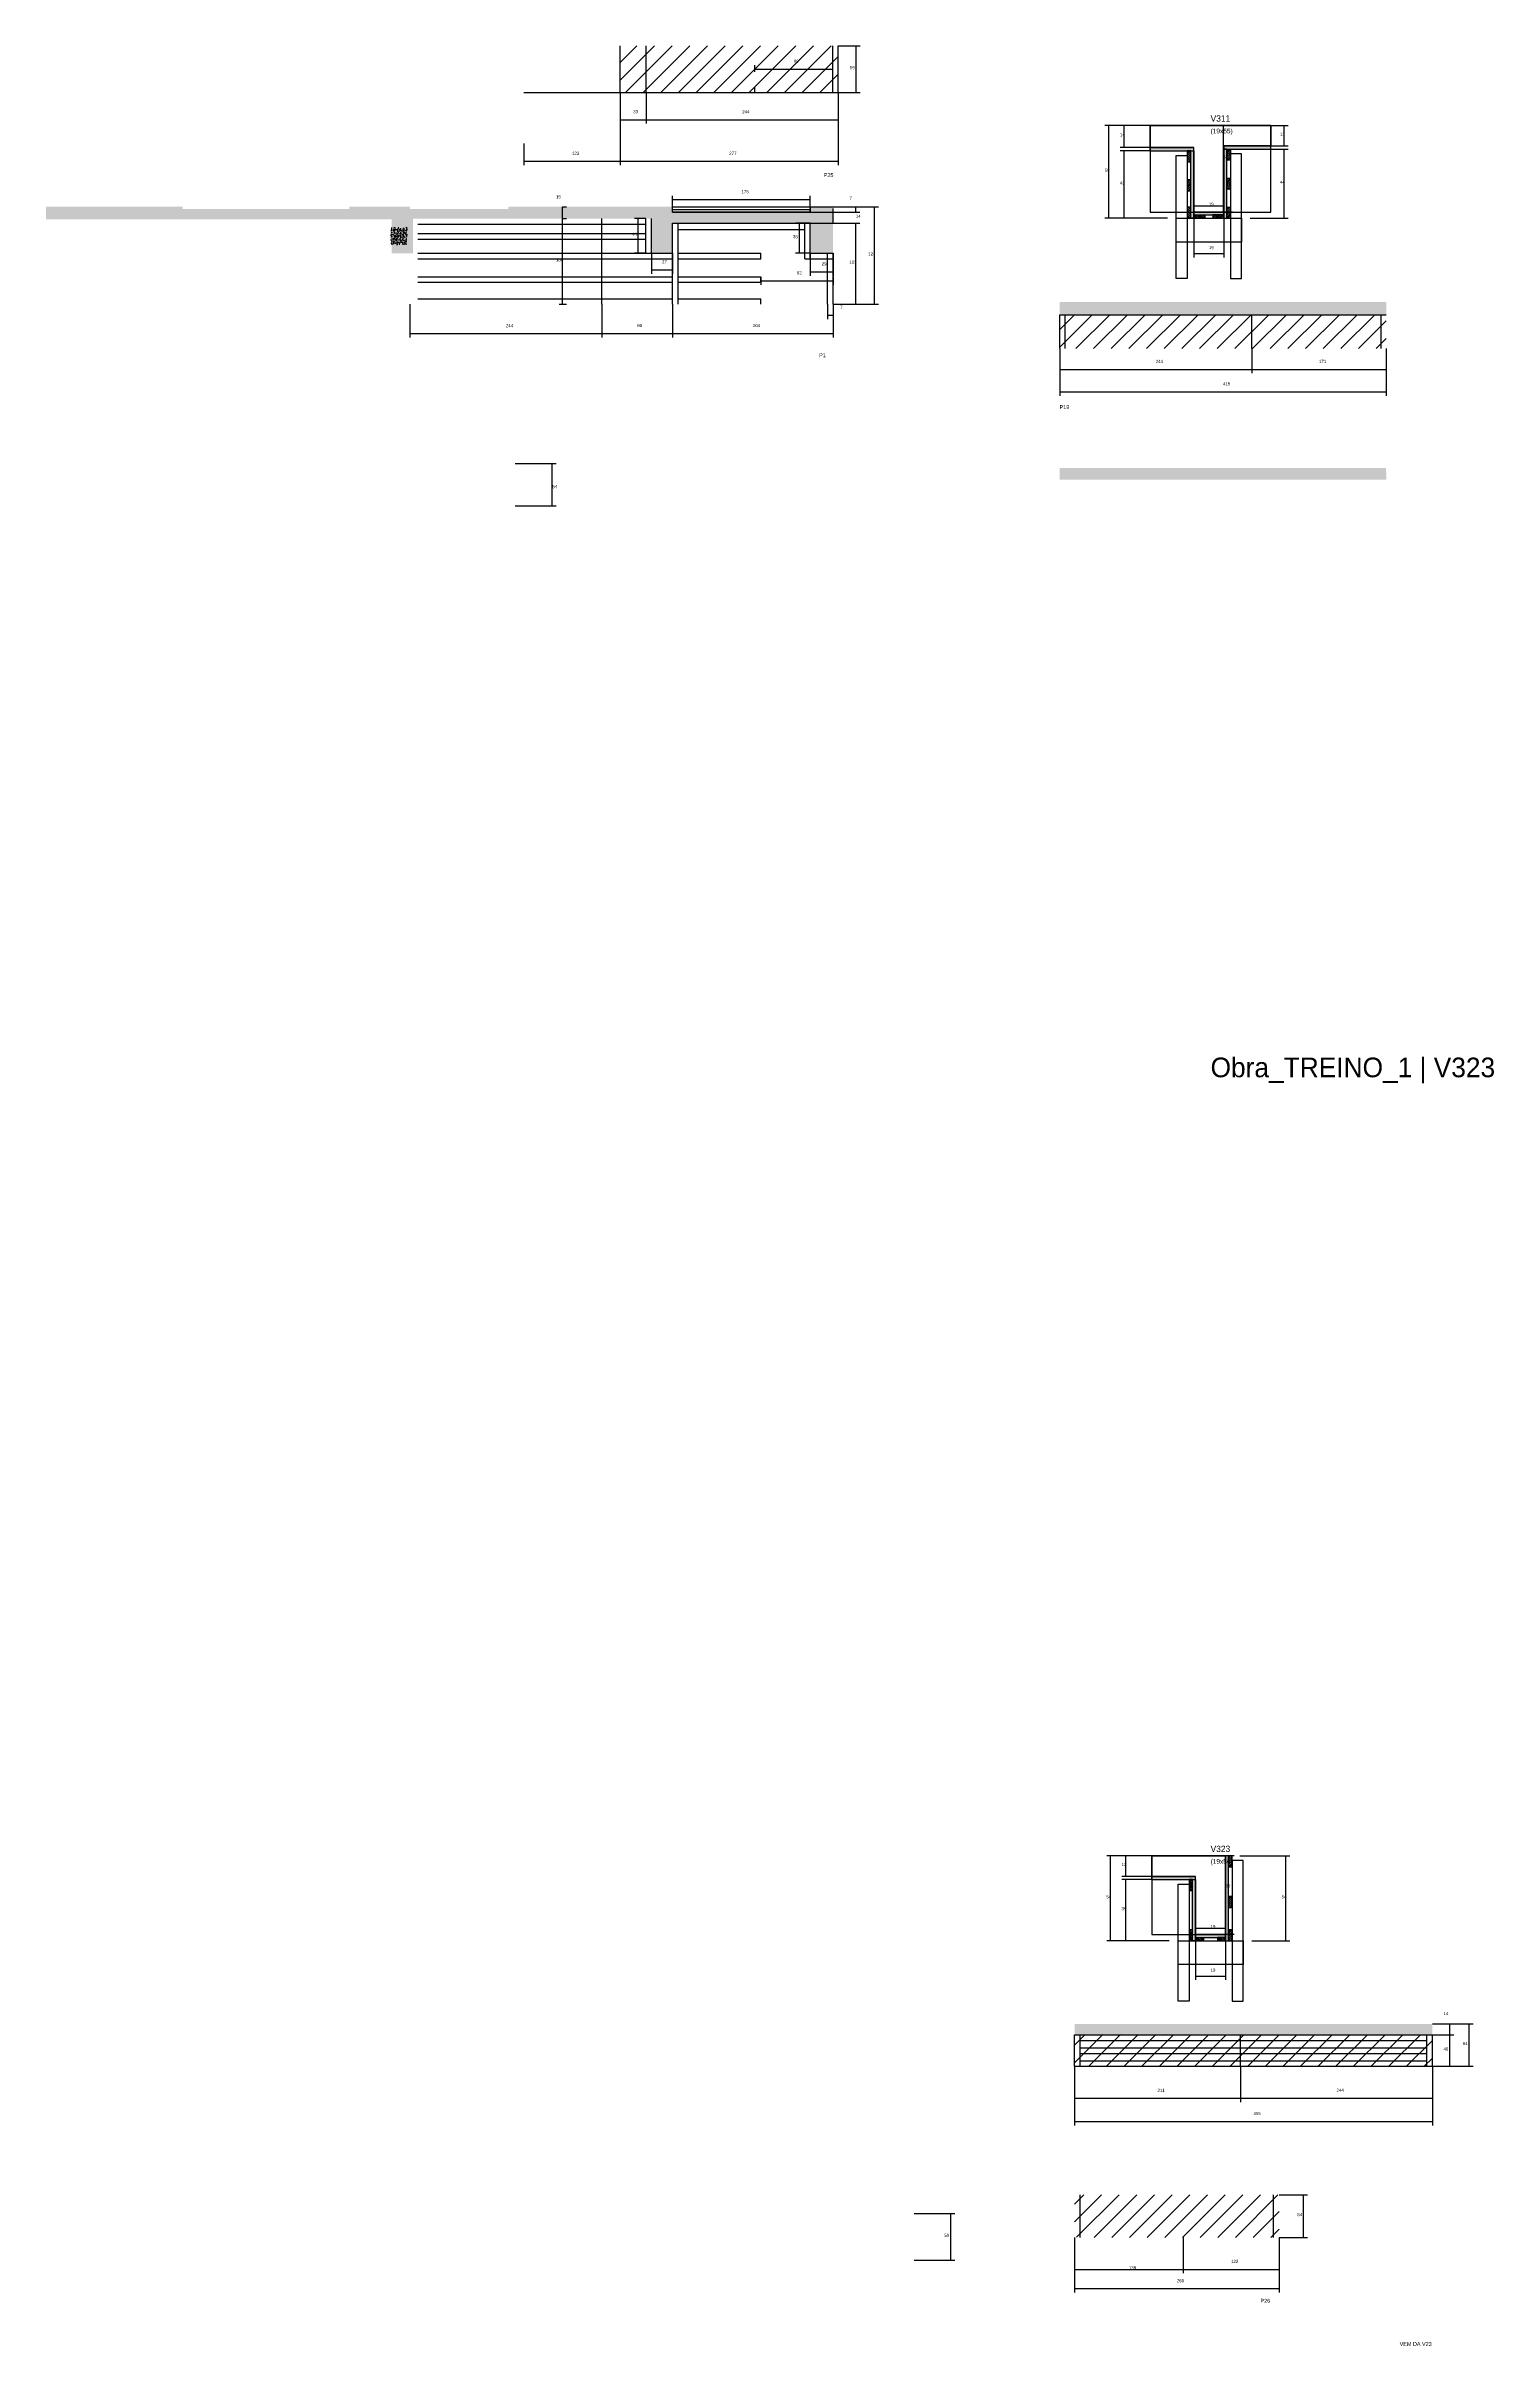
# Model space of a CAD drawing. Header units: metres. Extents: x -2848 to 22762, y -49062 to 1016.
# Drawn here: x -1480 to 360, y -5023 to -2099 of the extents above; entities that cross this region are included whole.
import ezdxf

# ---------------------------------------------------------------- set-up
doc = ezdxf.new("R2010")
doc.units = ezdxf.units.M
for name, color, linetype in [('CONCRETO', 251, 'Continuous'), ('COTA', 4, 'Continuous'), ('Cota Seção (2x)', 4, 'Continuous'), ('Hachura', 253, 'Continuous'), ('LABEL_ID', 3, 'Continuous'), ('Madeira', 126, 'Continuous'), ('NOMENCLATURA', 7, 'Continuous'), ('Painéis', 200, 'Continuous'), ('REAPROVEITAMENTO', 251, 'Continuous'), ('SARR_2.2x7', 40, 'Continuous'), ('SARR_3.5x7', 81, 'Continuous'), ('Texto Seção', 7, 'Continuous')]:
    doc.layers.add(name, color=color, linetype=linetype)

msp = doc.modelspace()

# ---------------------------------------------------------------- hatches: boundary and pattern name
at = {"layer": 'COTA'}
h = msp.add_hatch(dxfattribs=at)
h.set_pattern_fill('AR-CONC', scale=0.03)
h.paths.add_polyline_path([(-479.8, -2303.3), (-508.8, -2303.3), (-508.8, -2310.3), (-683.8, -2310.3), (-683.8, -2303.3), (-892.8, -2303.3), (-892.8, -2306.3), (-1017.8, -2306.3), (-1017.8, -2303.3), (-1094.8, -2303.3), (-1094.8, -2306.3), (-1306.8, -2306.3), (-1306.8, -2303.3), (-1480.3, -2303.3), (-1480.3, -2319.3), (-1092.8, -2319.3), (-1040.8, -2319.3), (-1040.8, -2362.3), (-1013.8, -2362.3), (-1013.8, -2318.3), (-710.8, -2318.3), (-710.8, -2362.3), (-683.8, -2362.3), (-683.8, -2324.3), (-508.8, -2324.3), (-508.8, -2362.3), (-479.8, -2362.3)])
h = msp.add_hatch(dxfattribs=at)
h.set_pattern_fill('AR-CONC', scale=0.03)
h.paths.add_polyline_path([(-1021.3, -2351.3), (-1021.3, -2329.4), (-1021.3, -2329.4), (-1041.9, -2329.4), (-1041.9, -2329.4), (-1041.9, -2351.3), (-1041.9, -2351.3), (-1021.3, -2351.3)])
h = msp.add_hatch(dxfattribs=at)
h.set_pattern_fill('AR-CONC', scale=0.03)
h.paths.add_polyline_path([(223.3, -2424.5), (-192, -2424.5), (-192, -2424.5), (-191.7, -2440.5), (-191.7, -2440.5), (223.3, -2440.5), (223.3, -2440.5), (223.3, -2424.5)])
h = msp.add_hatch(dxfattribs=at)
h.set_pattern_fill('AR-CONC', scale=0.03)
h.paths.add_polyline_path([(223.1, -2635.3), (-192, -2635.3), (-192, -2635.3), (-191.7, -2650.3), (-191.7, -2650.3), (223.4, -2650.3), (223.4, -2650.3), (223.1, -2635.3)])
h = msp.add_hatch(dxfattribs=at)
h.set_pattern_fill('AR-CONC', scale=0.03)
h.paths.add_polyline_path([(282.1, -4627.5), (282.1, -4613.5), (282.1, -4613.5), (-172.9, -4613.5), (-172.9, -4613.5), (-172.9, -4627.5), (-172.9, -4627.5), (282.1, -4627.5)])
at = {"layer": 'Hachura'}
h = msp.add_hatch(color=8, dxfattribs=at)
h.dxf.hatch_style = 1
h.paths.add_polyline_path([(-21.2, -2232), (-21.2, -2228), (-21.2, -2228), (-76.8, -2228), (-76.8, -2228), (-76.8, -2232), (-76.8, -2232), (-21.2, -2232)])
h = msp.add_hatch(dxfattribs=at)
h.set_pattern_fill('ANSI31', scale=0.5)
h.paths.add_polyline_path([(-29.6, -2246), (-25.2, -2246), (-25.2, -2246), (-25.2, -2232), (-25.2, -2232), (-29.6, -2232), (-29.6, -2232), (-29.6, -2246)])
h = msp.add_hatch(color=8, dxfattribs=at)
h.dxf.hatch_style = 1
h.paths.add_polyline_path([(-25.2, -2230), (-21.2, -2230), (-21.2, -2230), (-21.2, -2318), (-21.2, -2318), (-25.2, -2318), (-25.2, -2318), (-25.2, -2230)])
h = msp.add_hatch(color=8, dxfattribs=at)
h.dxf.hatch_style = 1
h.paths.add_polyline_path([(76.8, -2230), (76.8, -2226), (76.8, -2226), (16.8, -2226), (16.8, -2226), (16.8, -2230), (16.8, -2230), (76.8, -2230)])
h = msp.add_hatch(color=8, dxfattribs=at)
h.dxf.hatch_style = 1
h.paths.add_polyline_path([(20.8, -2228), (16.8, -2228), (16.8, -2228), (16.8, -2318), (16.8, -2318), (20.8, -2318), (20.8, -2318), (20.8, -2228)])
h = msp.add_hatch(dxfattribs=at)
h.set_pattern_fill('ANSI31', scale=0.5)
h.paths.add_polyline_path([(25.2, -2244), (20.8, -2244), (20.8, -2244), (20.8, -2230), (20.8, -2230), (25.2, -2230), (25.2, -2230), (25.2, -2244)])
h = msp.add_hatch(dxfattribs=at)
h.set_pattern_fill('ANSI31', scale=0.5)
h.paths.add_polyline_path([(-29.6, -2283), (-25.2, -2283), (-25.2, -2283), (-25.2, -2269), (-25.2, -2269), (-29.6, -2269), (-29.6, -2269), (-29.6, -2283)])
h = msp.add_hatch(dxfattribs=at)
h.set_pattern_fill('ANSI31', scale=0.5)
h.paths.add_polyline_path([(25.2, -2281), (20.8, -2281), (20.8, -2281), (20.8, -2267), (20.8, -2267), (25.2, -2267), (25.2, -2267), (25.2, -2281)])
h = msp.add_hatch(dxfattribs=at)
h.set_pattern_fill('ANSI31', scale=0.5)
h.paths.add_polyline_path([(-29.6, -2318), (-25.2, -2318), (-25.2, -2318), (-25.2, -2304), (-25.2, -2304), (-29.6, -2304), (-29.6, -2304), (-29.6, -2318)])
h = msp.add_hatch(color=8, dxfattribs=at)
h.dxf.hatch_style = 1
h.paths.add_polyline_path([(16.8, -2313.6), (16.8, -2310), (16.8, -2310), (-21.2, -2310), (-21.2, -2310), (-21.2, -2313.6), (-21.2, -2313.6), (16.8, -2313.6)])
h = msp.add_hatch(dxfattribs=at)
h.set_pattern_fill('ANSI31', scale=0.5)
h.paths.add_polyline_path([(25.2, -2318), (20.8, -2318), (20.8, -2318), (20.8, -2304), (20.8, -2304), (25.2, -2304), (25.2, -2304), (25.2, -2318)])
h = msp.add_hatch(dxfattribs=at)
h.set_pattern_fill('ANSI31', scale=0.5)
h.paths.add_polyline_path([(-21.2, -2318), (-21.2, -2313.6), (-21.2, -2313.6), (-7.2, -2313.6), (-7.2, -2313.6), (-7.2, -2318), (-7.2, -2318), (-21.2, -2318)])
h = msp.add_hatch(dxfattribs=at)
h.set_pattern_fill('ANSI31', scale=0.5)
h.paths.add_polyline_path([(16.8, -2318), (16.8, -2313.6), (16.8, -2313.6), (2.8, -2313.6), (2.8, -2313.6), (2.8, -2318), (2.8, -2318), (16.8, -2318)])
h = msp.add_hatch(color=8, dxfattribs=at)
h.dxf.hatch_style = 1
h.paths.add_polyline_path([(23, -4400), (19, -4400), (19, -4400), (19, -4508), (19, -4508), (23, -4508), (23, -4508), (23, -4400)])
h = msp.add_hatch(dxfattribs=at)
h.set_pattern_fill('ANSI31', scale=0.5)
h.paths.add_polyline_path([(23, -4414), (27.4, -4414), (27.4, -4414), (27.4, -4400), (27.4, -4400), (23, -4400), (23, -4400), (23, -4414)])
h = msp.add_hatch(color=8, dxfattribs=at)
h.dxf.hatch_style = 1
h.paths.add_polyline_path([(-19, -4430), (-19, -4426), (-19, -4426), (-74.6, -4426), (-74.6, -4426), (-74.6, -4430), (-74.6, -4430), (-19, -4430)])
h = msp.add_hatch(dxfattribs=at)
h.set_pattern_fill('ANSI31', scale=0.5)
h.paths.add_polyline_path([(-27.4, -4444), (-23, -4444), (-23, -4444), (-23, -4430), (-23, -4430), (-27.4, -4430), (-27.4, -4430), (-27.4, -4444)])
h = msp.add_hatch(color=8, dxfattribs=at)
h.dxf.hatch_style = 1
h.paths.add_polyline_path([(-19, -4430), (-23, -4430), (-23, -4430), (-23, -4508), (-23, -4508), (-19, -4508), (-19, -4508), (-19, -4430)])
h = msp.add_hatch(dxfattribs=at)
h.set_pattern_fill('ANSI31', scale=0.5)
h.paths.add_polyline_path([(23, -4465.5), (27.4, -4465.5), (27.4, -4465.5), (27.4, -4451.5), (27.4, -4451.5), (23, -4451.5), (23, -4451.5), (23, -4465.5)])
h = msp.add_hatch(dxfattribs=at)
h.set_pattern_fill('ANSI31', scale=0.5)
h.paths.add_polyline_path([(-27.4, -4508), (-23, -4508), (-23, -4508), (-23, -4494), (-23, -4494), (-27.4, -4494), (-27.4, -4494), (-27.4, -4508)])
h = msp.add_hatch(color=8, dxfattribs=at)
h.dxf.hatch_style = 1
h.paths.add_polyline_path([(19, -4503.6), (19, -4500), (19, -4500), (-19, -4500), (-19, -4500), (-19, -4503.6), (-19, -4503.6), (19, -4503.6)])
h = msp.add_hatch(dxfattribs=at)
h.set_pattern_fill('ANSI31', scale=0.5)
h.paths.add_polyline_path([(23, -4508), (27.4, -4508), (27.4, -4508), (27.4, -4494), (27.4, -4494), (23, -4494), (23, -4494), (23, -4508)])
h = msp.add_hatch(dxfattribs=at)
h.set_pattern_fill('ANSI31', scale=0.5)
h.paths.add_polyline_path([(-19, -4508), (-19, -4503.6), (-19, -4503.6), (-9, -4503.6), (-9, -4503.6), (-9, -4508), (-9, -4508), (-19, -4508)])
h = msp.add_hatch(dxfattribs=at)
h.set_pattern_fill('ANSI31', scale=0.5)
h.paths.add_polyline_path([(19, -4508), (19, -4503.6), (19, -4503.6), (9, -4503.6), (9, -4503.6), (9, -4508), (9, -4508), (19, -4508)])
at = {"layer": 'REAPROVEITAMENTO'}
h = msp.add_hatch(dxfattribs=at)
h.set_pattern_fill('ANSI31', scale=5)
h.paths.add_polyline_path([(-750.3, -2098.9), (-750.3, -2157.9), (-750.3, -2157.9), (-473.3, -2157.9), (-473.3, -2157.9), (-473.3, -2098.9), (-473.3, -2098.9), (-750.3, -2098.9)])
h = msp.add_hatch(dxfattribs=at)
h.set_pattern_fill('ANSI31', scale=5)
h.paths.add_polyline_path([(223.3, -2483.5), (223.3, -2440.5), (223.3, -2440.5), (-191.7, -2440.5), (-191.7, -2440.5), (-191.7, -2483.5), (-191.7, -2483.5), (223.3, -2483.5)])
h = msp.add_hatch(dxfattribs=at)
h.set_pattern_fill('ANSI31', scale=5)
h.paths.add_polyline_path([(-172.9, -4667.4), (-172.9, -4627.2), (-172.9, -4627.2), (282.1, -4627.4), (282.1, -4627.4), (282.1, -4667.5), (282.1, -4667.5), (-172.9, -4667.4)])
h = msp.add_hatch(dxfattribs=at)
h.set_pattern_fill('ANSI31', scale=5)
h.paths.add_polyline_path([(-172.9, -4884.9), (-172.9, -4830.8), (-172.9, -4830.8), (87.1, -4831), (87.1, -4831), (87.1, -4885.1), (87.1, -4885.1), (-172.9, -4884.9)])

# ---------------------------------------------------------------- linework, layer by layer
at = {"layer": 'CONCRETO'}
for points in [[(-76.8, -2228), (-76.8, -2200), (76.8, -2200), (76.8, -2226), (16.8, -2226), (16.8, -2310), (-21.2, -2310), (-21.2, -2228)], [(-76.8, -2310), (76.8, -2310), (76.8, -2200), (-76.8, -2200)], [(-74.6, -4426), (-74.6, -4400), (-19, -4400), (-19, -4400), (19, -4400), (19, -4500), (-19, -4500), (-19, -4426)], [(-74.6, -4500), (19, -4500), (19, -4400), (-74.6, -4400)]]:
    msp.add_lwpolyline(points, close=True, dxfattribs=at)
at = {"layer": 'COTA'}
for p, q in [((-473.3, -2098.9), (-445.5, -2098.9)), ((-450.5, -2157.9), (-450.5, -2098.9)), ((-579.3, -2128.4), (-579.3, -2123.4)), ((-579.3, -2128.4), (-480.2, -2128.4)), ((-480.2, -2128.4), (-480.2, -2123.4)), ((-750.3, -2157.9), (-750.3, -2250.4)), ((-750.3, -2157.9), (-750.3, -2197.6)), ((-750.3, -2157.9), (-750.3, -2250.4)), ((-717.3, -2157.9), (-717.3, -2197.6)), ((-717.3, -2157.9), (-717.3, -2197.6)), ((-473.3, -2157.9), (-445.5, -2157.9)), ((-473.3, -2157.9), (-473.3, -2250.4)), ((-473.3, -2157.9), (-473.3, -2197.6)), ((-750.3, -2192.6), (-717.3, -2192.6)), ((-717.3, -2192.6), (-473.3, -2192.6)), ((-76.8, -2200), (-134.2, -2200)), ((-129.2, -2318), (-129.2, -2200)), ((-76.8, -2200), (-114.8, -2200)), ((-109.8, -2228), (-109.8, -2200)), ((76.8, -2200), (98.7, -2200)), ((93.7, -2226), (93.7, -2200)), ((-873, -2222.9), (-873, -2250.4)), ((-873, -2245.4), (-750.3, -2245.4)), ((-750.3, -2245.4), (-473.3, -2245.4)), ((-76.8, -2228), (-114.8, -2228)), ((-76.8, -2232), (-114.8, -2232)), ((-109.8, -2318), (-109.8, -2232)), ((76.8, -2226), (98.7, -2226)), ((76.8, -2230), (98.7, -2230)), ((93.7, -2318), (93.7, -2230)), ((-54.8, -2318), (-134.2, -2318)), ((-54.8, -2318), (-114.8, -2318)), ((-21.2, -2318), (-21.2, -2367.7)), ((16.8, -2318), (16.8, -2367.7)), ((50.4, -2318), (98.7, -2318)), ((-21.2, -2362.7), (16.8, -2362.7)), ((-486.8, -2427.3), (-486.8, -2446.2)), ((-486.8, -2441.2), (-479.8, -2441.2)), ((-479.8, -2427.3), (-479.8, -2446.2)), ((-191.7, -2483.5), (-191.7, -2515)), ((-191.7, -2483.5), (-191.7, -2543.5)), ((52.3, -2483.5), (52.3, -2515)), ((52.3, -2483.5), (52.3, -2515)), ((223.3, -2483.5), (223.3, -2515)), ((223.3, -2483.5), (223.3, -2543.5)), ((-191.7, -2510), (52.3, -2510)), ((52.3, -2510), (223.3, -2510)), ((-191.7, -2538.5), (223.3, -2538.5)), ((-884, -2629.6), (-831.7, -2629.6)), ((-836.7, -2683.6), (-836.7, -2629.6)), ((-884, -2683.6), (-831.7, -2683.6)), ((-27, -4400), (-132, -4400)), ((-127, -4508), (-127, -4400)), ((-74.6, -4400), (-112.7, -4400)), ((-107.7, -4426), (-107.7, -4400)), ((37, -4400), (100.8, -4400)), ((95.8, -4508), (95.8, -4400)), ((-74.6, -4426), (-112.7, -4426)), ((-74.6, -4430), (-112.7, -4430)), ((-107.7, -4508), (-107.7, -4430)), ((-52.6, -4508), (-132, -4508)), ((-52.6, -4508), (-112.7, -4508)), ((-19, -4508), (-19, -4557.7)), ((19, -4508), (19, -4557.7)), ((52.6, -4508), (100.8, -4508)), ((-19, -4552.7), (19, -4552.7)), ((282.1, -4613.5), (309.2, -4613.5)), ((282.1, -4613.5), (333.9, -4613.5)), ((304.2, -4627.5), (304.2, -4613.5)), ((328.9, -4667.5), (328.9, -4613.5)), ((282.1, -4627.5), (309.2, -4627.5)), ((282.1, -4627.5), (309.2, -4627.5)), ((304.2, -4667.5), (304.2, -4627.5)), ((-172.9, -4667.5), (-172.9, -4713)), ((-172.9, -4667.5), (-172.9, -4742.6)), ((38.1, -4667.5), (38.1, -4713)), ((38.1, -4667.5), (38.1, -4713)), ((282.1, -4667.5), (282.1, -4713)), ((282.1, -4667.5), (282.1, -4742.6)), ((282.1, -4667.5), (309.2, -4667.5)), ((282.1, -4667.5), (333.9, -4667.5)), ((-172.9, -4708), (38.1, -4708)), ((38.1, -4708), (282.1, -4708)), ((-172.9, -4737.6), (282.1, -4737.6)), ((87.1, -4831), (123.3, -4831)), ((118.3, -4885), (118.3, -4831)), ((-376.7, -4854.8), (-325.2, -4854.8)), ((-330.2, -4913.8), (-330.2, -4854.8)), ((-172.9, -4885), (-172.9, -4930.6)), ((-172.9, -4885), (-172.9, -4955.1)), ((-34.9, -4885), (-34.9, -4930.6)), ((-34.9, -4885), (-34.9, -4930.6)), ((87.1, -4885), (87.1, -4930.6)), ((87.1, -4885), (87.1, -4955.1)), ((87.1, -4885), (123.3, -4885)), ((-376.7, -4913.8), (-325.2, -4913.8)), ((-172.9, -4925.6), (-34.9, -4925.6)), ((-34.9, -4925.6), (87.1, -4925.6)), ((-172.9, -4950.1), (87.1, -4950.1))]:
    msp.add_line(p, q, dxfattribs=at)
at = {"layer": 'Cota Seção (2x)'}
for p, q in [((27.8, -2200), (11.3, -2200)), ((16.3, -2310), (16.3, -2200)), ((-823.9, -2318.3), (-823.9, -2303.3)), ((-823.9, -2303.3), (-818.9, -2303.3)), ((-683.8, -2303.3), (-683.8, -2289.2)), ((-683.8, -2294.2), (-508.8, -2294.2)), ((-508.8, -2303.3), (-508.8, -2289.2)), ((-508.8, -2303.3), (-446, -2303.3)), ((-508.8, -2310.3), (-508.8, -2305.3)), ((-479.8, -2303.3), (-422, -2303.3)), ((-479.8, -2324.3), (-479.8, -2305.3)), ((-451, -2310.3), (-451, -2303.3)), ((-427, -2427.3), (-427, -2303.3)), ((-21.2, -2318), (-21.2, -2297)), ((-21.2, -2302), (16.8, -2302)), ((27.8, -2310), (11.3, -2310)), ((16.8, -2318), (16.8, -2297)), ((-823.9, -2318.3), (-818.9, -2318.3)), ((-823.9, -2427.3), (-823.9, -2318.3)), ((-823.9, -2318.3), (-818.9, -2318.3)), ((-717.8, -2318.3), (-732.4, -2318.3)), ((-727.4, -2362.3), (-727.4, -2318.3)), ((-508.8, -2324.3), (-527.6, -2324.3)), ((-522.6, -2362.3), (-522.6, -2324.3)), ((-508.8, -2310.3), (-479.8, -2310.3)), ((-508.8, -2310.3), (-446, -2310.3)), ((-508.8, -2324.3), (-446, -2324.3)), ((-451, -2427.3), (-451, -2324.3)), ((-717.8, -2362.3), (-732.4, -2362.3)), ((-710.8, -2362.3), (-710.8, -2388.4)), ((-683.8, -2362.3), (-683.8, -2388.4)), ((-508.8, -2362.3), (-527.6, -2362.3)), ((-508.8, -2362.3), (-508.8, -2391.1)), ((-479.8, -2362.3), (-479.8, -2391.1)), ((-710.8, -2383.4), (-683.8, -2383.4)), ((-571.8, -2392.2), (-571.8, -2402.4)), ((-571.8, -2397.4), (-479.8, -2397.4)), ((-508.8, -2386.1), (-479.8, -2386.1)), ((-479.8, -2392.2), (-479.8, -2402.4)), ((-1017.8, -2427.3), (-1017.8, -2469.4)), ((-827.9, -2427.3), (-818.9, -2427.3)), ((-773.8, -2427.3), (-773.8, -2469.4)), ((-773.8, -2427.3), (-773.8, -2469.4)), ((-683.8, -2427.3), (-683.8, -2469.4)), ((-683.8, -2427.3), (-683.8, -2469.4)), ((-479.8, -2427.3), (-479.8, -2469.4)), ((-479.8, -2427.3), (-446, -2427.3)), ((-479.8, -2427.3), (-422, -2427.3)), ((-1017.8, -2464.4), (-773.8, -2464.4)), ((-773.8, -2464.4), (-683.8, -2464.4)), ((-683.8, -2464.4), (-479.8, -2464.4)), ((30, -4400), (14, -4400)), ((19, -4500), (19, -4400)), ((-19, -4508), (-19, -4487)), ((-19, -4492), (19, -4492)), ((30, -4500), (14, -4500)), ((19, -4508), (19, -4487))]:
    msp.add_line(p, q, dxfattribs=at)
at = {"layer": 'Madeira'}
for points in [[(-29.6, -2246), (-25.2, -2246), (-25.2, -2232), (-29.6, -2232)], [(25.2, -2244), (20.8, -2244), (20.8, -2230), (25.2, -2230)], [(-29.6, -2283), (-25.2, -2283), (-25.2, -2269), (-29.6, -2269)], [(25.2, -2281), (20.8, -2281), (20.8, -2267), (25.2, -2267)], [(-29.6, -2318), (-25.2, -2318), (-25.2, -2304), (-29.6, -2304)], [(25.2, -2318), (20.8, -2318), (20.8, -2304), (25.2, -2304)], [(-21.2, -2318), (-21.2, -2313.6), (-7.2, -2313.6), (-7.2, -2318)], [(16.8, -2318), (16.8, -2313.6), (2.8, -2313.6), (2.8, -2318)], [(23, -4414), (27.4, -4414), (27.4, -4400), (23, -4400)], [(-27.4, -4444), (-23, -4444), (-23, -4430), (-27.4, -4430)], [(23, -4465.5), (27.4, -4465.5), (27.4, -4451.5), (23, -4451.5)], [(-27.4, -4508), (-23, -4508), (-23, -4494), (-27.4, -4494)], [(23, -4508), (27.4, -4508), (27.4, -4494), (23, -4494)], [(-19, -4508), (-19, -4503.6), (-9, -4503.6), (-9, -4508)], [(19, -4508), (19, -4503.6), (9, -4503.6), (9, -4508)]]:
    msp.add_lwpolyline(points, close=True, dxfattribs=at)
at = {"layer": 'Painéis'}
for p, q in [((-750.3, -2157.9), (-750.3, -2098.9)), ((-717.3, -2157.9), (-717.3, -2098.9)), ((-473.3, -2157.9), (-473.3, -2098.9)), ((-873, -2157.9), (-473.3, -2157.9)), ((-76.8, -2228), (-21.2, -2228)), ((-76.8, -2232), (-76.8, -2228)), ((-21.2, -2232), (-21.2, -2228)), ((-21.2, -2318), (-21.2, -2232)), ((16.8, -2226), (76.8, -2226)), ((16.8, -2230), (16.8, -2226)), ((16.8, -2318), (16.8, -2230)), ((76.8, -2230), (76.8, -2226)), ((-683.8, -2303.3), (-508.8, -2303.3)), ((-683.8, -2310.3), (-683.8, -2303.3)), ((-21.2, -2310), (16.8, -2310)), ((-21.2, -2313.6), (-21.2, -2310)), ((16.8, -2313.6), (16.8, -2310)), ((-773.8, -2427.3), (-773.8, -2318.3)), ((-710.8, -2362.3), (-710.8, -2318.3)), ((-683.8, -2310.3), (-508.8, -2310.3)), ((-683.8, -2324.3), (-508.8, -2324.3)), ((-683.8, -2427.3), (-683.8, -2324.3)), ((-508.8, -2362.3), (-508.8, -2324.3)), ((-710.8, -2362.3), (-683.8, -2362.3)), ((-508.8, -2362.3), (-479.8, -2362.3)), ((-479.8, -2427.3), (-479.8, -2362.3)), ((-191.7, -2440.5), (223.3, -2440.5)), ((-191.7, -2483.5), (-191.7, -2440.5)), ((52.3, -2483.5), (52.3, -2440.5)), ((19, -4508), (19, -4400)), ((-74.6, -4426), (-19, -4426)), ((-74.6, -4430), (-74.6, -4426)), ((-19, -4430), (-19, -4426)), ((-19, -4508), (-19, -4430)), ((-19, -4500), (19, -4500)), ((-19, -4503.6), (-19, -4500)), ((19, -4503.6), (19, -4500)), ((-172.9, -4627.5), (282.1, -4627.5)), ((-172.9, -4667.5), (-172.9, -4627.5)), ((38.1, -4667.5), (38.1, -4627.5)), ((282.1, -4667.5), (282.1, -4627.5)), ((-172.9, -4667.5), (282.1, -4667.5))]:
    msp.add_line(p, q, dxfattribs=at)
for points in [[(-21.2, -2232), (-21.2, -2228), (-76.8, -2228), (-76.8, -2232)], [(-25.2, -2232), (-21.2, -2232), (-21.2, -2318), (-25.2, -2318)], [(76.8, -2230), (76.8, -2226), (16.8, -2226), (16.8, -2230)], [(20.8, -2230), (16.8, -2230), (16.8, -2318), (20.8, -2318)], [(-508.8, -2310.3), (-683.8, -2310.3), (-683.8, -2303.3), (-508.8, -2303.3)], [(16.8, -2313.6), (16.8, -2310), (-21.2, -2310), (-21.2, -2313.6)], [(23, -4400), (19, -4400), (19, -4508), (23, -4508)], [(-19, -4430), (-19, -4426), (-74.6, -4426), (-74.6, -4430)], [(-23, -4430), (-19, -4430), (-19, -4508), (-23, -4508)], [(19, -4503.6), (19, -4500), (-19, -4500), (-19, -4503.6)]]:
    msp.add_lwpolyline(points, close=True, dxfattribs=at)
at = {"layer": 'SARR_2.2x7'}
for p, q in [((-480.2, -2157.9), (-480.2, -2098.9)), ((-579.3, -2131.9), (-579.3, -2124.9)), ((-579.3, -2157.9), (-579.3, -2150.9)), ((-683.8, -2306.8), (-508.8, -2306.8)), ((-1007.8, -2325.3), (-773.8, -2325.3)), ((-1007.8, -2337.3), (-773.8, -2337.3)), ((-773.8, -2325.3), (-717.8, -2325.3)), ((-773.8, -2337.3), (-717.8, -2337.3)), ((-717.8, -2362.3), (-717.8, -2318.3)), ((-676.8, -2427.3), (-676.8, -2325.3)), ((-676.8, -2332.3), (-515.8, -2332.3)), ((-515.8, -2369.3), (-515.8, -2325.3)), ((-1007.8, -2344.3), (-773.8, -2344.3)), ((-1007.8, -2362.3), (-773.8, -2362.3)), ((-773.8, -2344.3), (-717.8, -2344.3)), ((-773.8, -2362.3), (-683.8, -2362.3)), ((-676.8, -2362.3), (-571.8, -2362.3)), ((-571.8, -2369.3), (-571.8, -2362.3)), ((-508.8, -2369.3), (-508.8, -2362.3)), ((-486.8, -2427.3), (-486.8, -2362.3)), ((-1007.8, -2369.3), (-773.8, -2369.3)), ((-1007.8, -2392.2), (-773.8, -2392.2)), ((-773.8, -2369.3), (-683.8, -2369.3)), ((-773.8, -2392.2), (-683.8, -2392.2)), ((-676.8, -2369.3), (-571.8, -2369.3)), ((-676.8, -2392.2), (-571.8, -2392.2)), ((-571.8, -2399.2), (-571.8, -2392.2)), ((-515.8, -2369.3), (-508.8, -2369.3)), ((-508.8, -2369.3), (-479.8, -2369.3)), ((-1007.8, -2399.2), (-773.8, -2399.2)), ((-1007.8, -2420.3), (-773.8, -2420.3)), ((-773.8, -2399.2), (-683.8, -2399.2)), ((-773.8, -2420.3), (-683.8, -2420.3)), ((-676.8, -2399.2), (-571.8, -2399.2)), ((-676.8, -2420.3), (-571.8, -2420.3)), ((-571.8, -2427.3), (-571.8, -2420.3)), ((-184.8, -2483.5), (-184.8, -2440.5)), ((216.8, -2483.5), (216.8, -2440.5)), ((-165.9, -4667.5), (-165.9, -4627.5)), ((-165.9, -4634.5), (275.1, -4634.5)), ((-165.9, -4644), (38.1, -4644)), ((38.1, -4644), (275.1, -4644)), ((275.1, -4667.5), (275.1, -4627.5)), ((-165.9, -4651), (38.1, -4651)), ((-165.9, -4660.5), (275.1, -4660.5)), ((38.1, -4651), (275.1, -4651)), ((-165.9, -4885), (-165.9, -4831)), ((80.1, -4885), (80.1, -4831))]:
    msp.add_line(p, q, dxfattribs=at)
at = {"layer": 'SARR_3.5x7'}
for points in [[(-43.6, -2238), (-29.6, -2238), (-29.6, -2394.5), (-43.6, -2394.5)], [(39.2, -2236), (25.2, -2236), (25.2, -2394.5), (39.2, -2394.5)], [(-43.6, -2318), (39.2, -2318), (39.2, -2348.1), (-43.6, -2348.1)], [(41.4, -4406), (27.4, -4406), (27.4, -4584.5), (41.4, -4584.5)], [(-41.4, -4436), (-27.4, -4436), (-27.4, -4584.5), (-41.4, -4584.5)], [(-41.4, -4508), (41.4, -4508), (41.4, -4538), (-41.4, -4538)]]:
    msp.add_lwpolyline(points, close=True, dxfattribs=at)

# ---------------------------------------------------------------- texts
at = {"layer": 'COTA'}
for s, p in [('99', (-529.7, -2120.3)), ('59', (-458.6, -2128.4)), ('33', (-733.8, -2184.4)), ('244', (-595.3, -2184.5)), ('14', (-115.3, -2214)), ('13', (88.2, -2213)), ('123', (-811.6, -2237.3)), ('277', (-611.8, -2237.3)), ('59', (-134.7, -2259)), ('43', (-115.3, -2275)), ('44', (88.2, -2274)), ('19', (-2.2, -2357.2)), ('7', (-470.9, -2433.2)), ('244', (-69.7, -2501.9)), ('171', (137.8, -2501.9)), ('415', (15.8, -2530.4)), ('54', (-836.7, -2661.1)), ('13', (-113.2, -4413)), ('54', (-132.5, -4454)), ('39', (-113.2, -4469)), ('54', (90.3, -4454)), ('19', (0, -4547.2)), ('14', (296.1, -4602.4)), ('40', (296.1, -4647.5)), ('54', (320.7, -4640.5)), ('211', (-67.4, -4700)), ('244', (160.1, -4699.9)), ('455', (54.6, -4729.4)), ('54', (110.2, -4858)), ('59', (-338.4, -4884.3)), ('138', (-103.9, -4925.6)), ('260', (-42.9, -4942)), ('122', (26.1, -4917.5))]:
    msp.add_text(s, height=4, dxfattribs=at).set_placement(p)
at = {"layer": 'Cota Seção (2x)'}
for s, p in [('55', (16.3, -2242)), ('15', (-832, -2292.7)), ('175', (-596.3, -2286.1)), ('7', (-459.1, -2294.5)), ('19', (-2.2, -2302)), ('44', (-735.5, -2340.3)), ('38', (-530.9, -2343.3)), ('14', (-451, -2317.3)), ('124', (-435.1, -2365.3)), ('109', (-832, -2372.8)), ('27', (-697.3, -2375.4)), ('92', (-525.8, -2389.3)), ('29', (-494.3, -2378)), ('103', (-459.2, -2375.8)), ('244', (-895.8, -2456.4)), ('90', (-728.8, -2456.3)), ('204', (-581.8, -2456.3)), ('50', (19, -4440)), ('19', (0, -4492))]:
    msp.add_text(s, height=4, dxfattribs=at).set_placement(p)
at = {"layer": 'LABEL_ID'}
msp.add_text('Obra_TREINO_1 | V323', height=25, dxfattribs=at).set_placement((0, -3410))
at = {"layer": 'NOMENCLATURA'}
for s, p in [('P25', (-491.7, -2265.5)), ('P1', (-497.5, -2494.6)), ('P19', (-191.8, -2560.5)), ('P26', (63.5, -4968.1))]:
    msp.add_text(s, height=5, dxfattribs=at).set_placement(p)
at = {"layer": 'Texto Seção'}
for s, height, p in [('V311', 8, (0, -2195)), ('(19x55)', 6, (0, -2210)), ('V323', 8, (0, -4395)), ('(19x50)', 6, (0, -4410)), ('VEM DA V23', 5, (240.4, -5023))]:
    msp.add_text(s, height=height, dxfattribs=at).set_placement(p)

doc.saveas('drawing.dxf')
